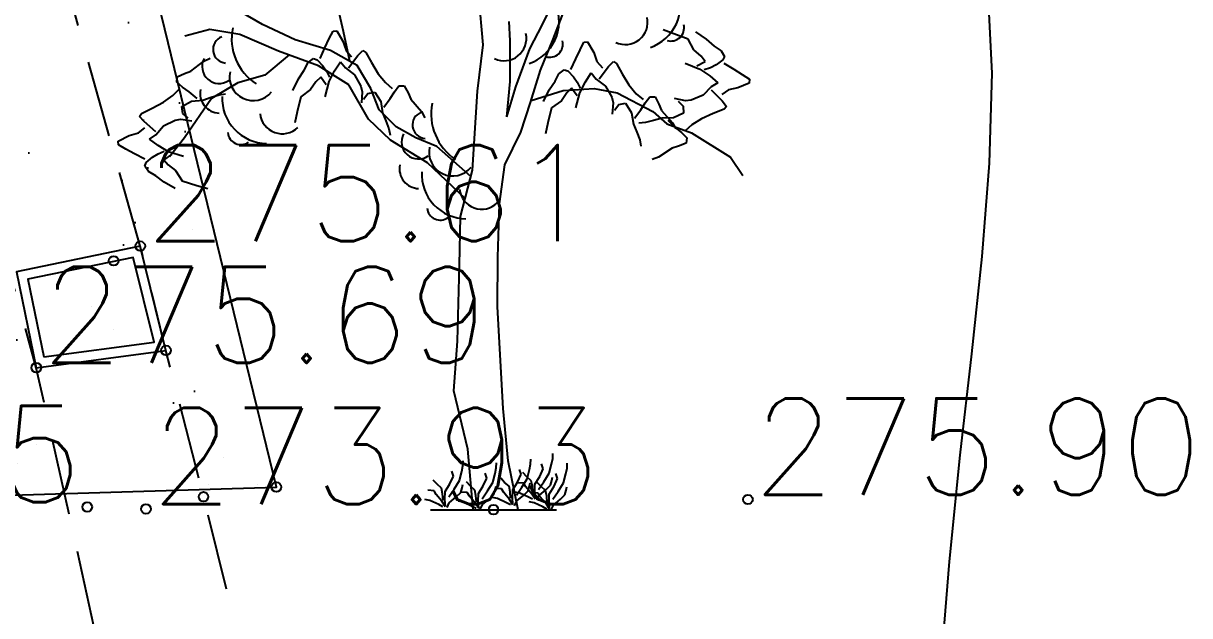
# Model space of a CAD drawing. Extents: x 524954 to 526204, y 9523489 to 9524010.
# Drawn here: x 525591.82 to 525603.94, y 9523677.2 to 9523683.36 of the extents above; entities that cross this region are included whole.
import ezdxf
from ezdxf.enums import TextEntityAlignment as Align

# ---------------------------------------------------------------- set-up
doc = ezdxf.new("R2010")
doc.units = 0
doc.header["$PDMODE"] = 33
doc.header["$PDSIZE"] = 0.1
doc.linetypes.add('ACAD_ISO12W100', pattern=[21, 12, -3, 0, -3, 0, -3])
doc.linetypes.add('CACHE2', pattern=[4.7625, 3.175, -1.5875])
for name, color, linetype in [('Arbre', 34, 'ACAD_ISO12W100'), ('Bati', 6, 'Continuous'), ('Caniveau', 5, 'CACHE2'), ('CN_02_00', 4, 'Continuous'), ('TopoAlt', 3, 'Continuous'), ('TOPOJIS', 7, 'Continuous')]:
    doc.layers.add(name, color=color, linetype=linetype)
doc.styles.add('Simplex 1.0', font='Simplex.shx', dxfattribs={"width": 0.99, "height": 1})

# ---------------------------------------------------------------- blocks, each defined once
blk = doc.blocks.new('TCPOINT M')
at = {"color": 0}
blk.add_point((0, 0), dxfattribs=at)
at = {"layer": 'TopoAlt', "style": 'Simplex 1.0', "width": 0.99}
blk.add_attdef('ALT', (0.15, 0.15), '', height=1, dxfattribs=at)
blk = doc.blocks.new('v088')
at = {"linetype": 'Continuous'}
for p, q in [((-0.107, 4.829), (-0.165, 5.487)), ((0.51, 5.041), (0.671, 5.368)), ((-1.559, 4.967), (-1.635, 5.301)), ((-2.4, 5.043), (-2.621, 5.169)), ((0.619, 4.888), (0.731, 5.176)), ((-2.946, 4.988), (-3.206, 4.92)), ((-2.634, 4.938), (-2.946, 4.988)), ((-2.061, 4.882), (-2.4, 5.043)), ((-1.707, 4.895), (-1.667, 4.973)), ((-1.667, 4.973), (-1.628, 4.976)), ((-1.628, 4.976), (-1.564, 4.867)), ((0.172, 4.872), (0.161, 5.071)), ((0.379, 4.79), (0.51, 5.041)), ((1.872, 4.946), (1.762, 4.985)), ((-2.233, 4.766), (-2.634, 4.938)), ((-1.692, 4.771), (-2.061, 4.882)), ((-1.751, 4.8), (-1.707, 4.895)), ((-1.564, 4.867), (-1.531, 4.771)), ((-1.492, 4.659), (-1.559, 4.967)), ((0.174, 4.45), (0.172, 4.872)), ((0.489, 4.568), (0.619, 4.888)), ((0.899, 4.779), (0.939, 4.857)), ((0.939, 4.857), (0.978, 4.861)), ((0.978, 4.861), (1.042, 4.751)), ((2.022, 4.89), (1.872, 4.946)), ((2.083, 4.778), (2.022, 4.89)), ((2.099, 4.964), (2.211, 4.89)), ((2.211, 4.89), (2.293, 4.818)), ((-1.819, 4.613), (-2.233, 4.766)), ((-1.801, 4.689), (-1.751, 4.8)), ((-1.415, 4.615), (-1.692, 4.771)), ((-1.531, 4.771), (-1.475, 4.707)), ((-1.411, 4.72), (-1.359, 4.773)), ((-1.359, 4.773), (-1.327, 4.751)), ((-1.327, 4.751), (-1.268, 4.645)), ((-0.166, 4.349), (-0.107, 4.829)), ((0.231, 4.395), (0.379, 4.79)), ((0.855, 4.685), (0.899, 4.779)), ((1.042, 4.751), (1.075, 4.656)), ((2.157, 4.714), (2.083, 4.778)), ((2.293, 4.818), (2.365, 4.769)), ((2.365, 4.769), (2.4, 4.71)), ((-3.143, 4.557), (-3.01, 4.66)), ((-3.01, 4.66), (-2.944, 4.692)), ((-2.123, 4.725), (-2.377, 4.514)), ((-1.966, 4.567), (-1.926, 4.645)), ((-1.926, 4.645), (-1.871, 4.687)), ((-1.871, 4.687), (-1.833, 4.675)), ((-1.833, 4.675), (-1.774, 4.612)), ((-1.504, 4.415), (-1.819, 4.613)), ((-1.774, 4.612), (-1.736, 4.556)), ((-1.651, 4.561), (-1.591, 4.654)), ((-1.591, 4.654), (-1.539, 4.59)), ((-1.508, 4.592), (-1.411, 4.72)), ((-1.273, 4.376), (-1.415, 4.615)), ((-1.268, 4.645), (-1.199, 4.529)), ((0.805, 4.573), (0.855, 4.685)), ((1.075, 4.656), (1.131, 4.592)), ((1.195, 4.604), (1.247, 4.657)), ((1.247, 4.657), (1.279, 4.636)), ((1.279, 4.636), (1.338, 4.53)), ((1.992, 4.638), (2.142, 4.578)), ((2.113, 4.611), (2.199, 4.658)), ((2.199, 4.658), (2.157, 4.714)), ((2.313, 4.623), (2.253, 4.592)), ((2.383, 4.674), (2.313, 4.623)), ((2.4, 4.71), (2.383, 4.674)), ((2.393, 4.64), (2.497, 4.577)), ((-3.291, 4.441), (-3.287, 4.496)), ((-3.287, 4.496), (-3.21, 4.533)), ((-3.21, 4.533), (-3.143, 4.557)), ((-2.377, 4.514), (-2.655, 4.434)), ((-2.027, 4.477), (-1.966, 4.567)), ((-1.795, 4.494), (-1.845, 4.445)), ((-1.737, 4.415), (-1.795, 4.494)), ((-1.736, 4.556), (-1.705, 4.495)), ((-1.708, 4.448), (-1.651, 4.561)), ((-1.539, 4.59), (-1.443, 4.518)), ((-1.443, 4.518), (-1.378, 4.401)), ((-1.199, 4.529), (-1.123, 4.438)), ((0.384, 4.23), (0.489, 4.568)), ((0.64, 4.452), (0.68, 4.53)), ((0.68, 4.53), (0.735, 4.572)), ((0.735, 4.572), (0.773, 4.559)), ((0.773, 4.559), (0.832, 4.496)), ((0.832, 4.496), (0.87, 4.441)), ((0.955, 4.445), (1.015, 4.539)), ((1.015, 4.539), (1.067, 4.474)), ((1.098, 4.476), (1.195, 4.604)), ((1.338, 4.53), (1.407, 4.414)), ((2.142, 4.578), (2.247, 4.507)), ((2.253, 4.592), (2.189, 4.569)), ((2.247, 4.507), (2.332, 4.436)), ((2.497, 4.577), (2.585, 4.521)), ((2.585, 4.521), (2.658, 4.472)), ((-3.331, 4.304), (-3.266, 4.37)), ((-3.23, 4.39), (-3.291, 4.441)), ((-3.162, 4.341), (-3.23, 4.39)), ((-2.655, 4.434), (-2.931, 4.273)), ((-2.086, 4.357), (-2.027, 4.477)), ((-1.9, 4.365), (-2.003, 4.29)), ((-1.845, 4.445), (-1.9, 4.365)), ((-1.749, 4.291), (-1.708, 4.448)), ((-1.298, 4.058), (-1.504, 4.415)), ((-1.378, 4.401), (-1.363, 4.341)), ((-1.188, 4.154), (-1.273, 4.376)), ((-1.123, 4.438), (-1.052, 4.377)), ((-1.03, 4.342), (-0.984, 4.405)), ((-0.984, 4.405), (-0.928, 4.404)), ((-0.928, 4.404), (-0.887, 4.33)), ((0.138, 4.082), (0.174, 4.45)), ((0.138, 4.082), (0.231, 4.395)), ((0.579, 4.362), (0.64, 4.452)), ((0.724, 4.355), (1.047, 4.375)), ((0.811, 4.379), (0.761, 4.33)), ((0.869, 4.3), (0.811, 4.379)), ((0.87, 4.441), (0.901, 4.38)), ((0.898, 4.333), (0.955, 4.445)), ((1.047, 4.375), (1.284, 4.33)), ((1.067, 4.474), (1.163, 4.402)), ((1.163, 4.402), (1.228, 4.286)), ((1.407, 4.414), (1.483, 4.322)), ((2.262, 4.393), (2.179, 4.306)), ((2.332, 4.436), (2.262, 4.393)), ((2.54, 4.383), (2.441, 4.361)), ((2.656, 4.433), (2.54, 4.383)), ((2.658, 4.472), (2.656, 4.433)), ((-3.427, 4.233), (-3.331, 4.304)), ((-3.239, 4.188), (-3.137, 4.244)), ((-2.931, 4.273), (-3.209, 3.863)), ((-3.079, 4.271), (-3.162, 4.341)), ((-3.137, 4.244), (-3.019, 4.255)), ((-3.019, 4.255), (-2.933, 4.286)), ((-2.933, 4.286), (-2.851, 4.312)), ((-2.851, 4.312), (-2.783, 4.321)), ((-2.003, 4.29), (-2.04, 4.134)), ((-1.363, 4.341), (-1.372, 4.226)), ((-1.349, 4.266), (-1.305, 4.325)), ((-1.305, 4.325), (-1.233, 4.338)), ((-1.233, 4.338), (-1.171, 4.241)), ((-1.141, 4.184), (-1.075, 4.271)), ((-1.075, 4.271), (-1.03, 4.342)), ((-0.887, 4.33), (-0.859, 4.265)), ((-0.859, 4.265), (-0.748, 4.137)), ((-0.217, 3.527), (-0.166, 4.349)), ((0.391, 4.253), (0.724, 4.355)), ((0.52, 4.241), (0.579, 4.362)), ((0.706, 4.249), (0.603, 4.175)), ((0.761, 4.33), (0.706, 4.249)), ((0.857, 4.176), (0.898, 4.333)), ((1.228, 4.286), (1.243, 4.226)), ((1.284, 4.33), (1.655, 4.138)), ((1.483, 4.322), (1.554, 4.261)), ((1.576, 4.226), (1.623, 4.29)), ((1.623, 4.29), (1.678, 4.289)), ((1.678, 4.289), (1.719, 4.214)), ((1.994, 4.248), (1.88, 4.272)), ((1.917, 4.244), (1.97, 4.193)), ((2.055, 4.256), (1.994, 4.248)), ((2.179, 4.306), (2.055, 4.256)), ((2.26, 4.362), (2.375, 4.249)), ((2.441, 4.361), (2.371, 4.315)), ((2.375, 4.249), (2.421, 4.191)), ((-3.656, 4.117), (-3.547, 4.171)), ((-3.547, 4.171), (-3.427, 4.233)), ((-3.229, 4.115), (-3.239, 4.188)), ((-2.04, 4.134), (-2.065, 4.02)), ((-1.01, 3.977), (-1.188, 4.154)), ((-1.171, 4.241), (-1.153, 4.123)), ((-1.153, 4.123), (-1.118, 4.039)), ((-0.748, 4.137), (-0.713, 4.073)), ((0.285, 3.923), (0.384, 4.23)), ((0.603, 4.175), (0.566, 4.019)), ((1.243, 4.226), (1.234, 4.11)), ((1.258, 4.15), (1.301, 4.209)), ((1.301, 4.209), (1.373, 4.223)), ((1.373, 4.223), (1.435, 4.125)), ((1.435, 4.125), (1.453, 4.007)), ((1.465, 4.068), (1.531, 4.155)), ((1.531, 4.155), (1.576, 4.226)), ((1.655, 4.138), (1.8, 4.011)), ((1.719, 4.214), (1.747, 4.149)), ((1.747, 4.149), (1.858, 4.021)), ((1.97, 4.193), (1.975, 4.12)), ((2.396, 4.162), (2.283, 4.116)), ((2.421, 4.191), (2.396, 4.162)), ((-3.679, 4.087), (-3.656, 4.117)), ((-3.629, 4.032), (-3.679, 4.087)), ((-3.507, 3.927), (-3.629, 4.032)), ((-3.43, 3.988), (-3.309, 4.046)), ((-3.309, 4.046), (-3.249, 4.058)), ((-3.249, 4.058), (-3.134, 4.042)), ((-3.172, 4.068), (-3.229, 4.115)), ((-1.069, 3.839), (-1.298, 4.058)), ((-1.118, 4.039), (-1.087, 3.959)), ((0.566, 4.019), (0.541, 3.904)), ((1.453, 4.007), (1.488, 3.924)), ((1.58, 4.022), (1.511, 4.017)), ((1.664, 4.043), (1.58, 4.022)), ((1.751, 4.067), (1.664, 4.043)), ((1.87, 4.071), (1.751, 4.067)), ((1.8, 4.011), (2.057, 3.917)), ((1.81, 4.048), (1.888, 3.972)), ((1.858, 4.021), (1.893, 3.958)), ((1.975, 4.12), (1.87, 4.071)), ((2.16, 4.062), (2.059, 3.998)), ((2.283, 4.116), (2.16, 4.062)), ((-3.898, 3.83), (-3.785, 3.887)), ((-3.785, 3.887), (-3.688, 3.915)), ((-3.688, 3.915), (-3.621, 3.967)), ((-3.574, 3.849), (-3.507, 3.896)), ((-3.507, 3.896), (-3.43, 3.988)), ((-1.087, 3.959), (-1.074, 3.891)), ((-0.808, 3.863), (-1.01, 3.977)), ((0.118, 3.584), (0.285, 3.923)), ((1.488, 3.924), (1.519, 3.844)), ((1.888, 3.972), (1.953, 3.918)), ((1.953, 3.918), (2.01, 3.864)), ((2.059, 3.998), (1.99, 3.936)), ((2.057, 3.917), (2.461, 3.664)), ((-3.897, 3.791), (-3.898, 3.83)), ((-3.821, 3.747), (-3.897, 3.791)), ((-3.484, 3.783), (-3.574, 3.849)), ((-3.375, 3.72), (-3.484, 3.783)), ((-3.209, 3.863), (-3.367, 3.667)), ((-0.685, 3.605), (-1.069, 3.839)), ((-0.589, 3.774), (-0.808, 3.863)), ((-0.234, 3.461), (-0.589, 3.774)), ((1.519, 3.844), (1.532, 3.776)), ((1.855, 3.758), (1.714, 3.664)), ((1.923, 3.778), (1.855, 3.758)), ((2.002, 3.81), (1.923, 3.778)), ((2.01, 3.864), (2.002, 3.81)), ((-3.729, 3.697), (-3.821, 3.747)), ((-3.621, 3.641), (-3.729, 3.697)), ((-3.609, 3.608), (-3.542, 3.663)), ((-3.542, 3.663), (-3.485, 3.698)), ((-3.485, 3.698), (-3.422, 3.725)), ((-3.344, 3.689), (-3.426, 3.635)), ((-3.426, 3.635), (-3.38, 3.583)), ((-3.221, 3.67), (-3.375, 3.72)), ((1.714, 3.664), (1.647, 3.637)), ((2.461, 3.664), (2.589, 3.474)), ((-3.623, 3.571), (-3.609, 3.608)), ((-3.585, 3.514), (-3.623, 3.571)), ((-3.38, 3.583), (-3.303, 3.524)), ((-3.303, 3.524), (-3.234, 3.416)), ((-0.294, 3.234), (-0.685, 3.605)), ((-0.344, 3.046), (-0.217, 3.527)), ((0.064, 3.179), (0.118, 3.584)), ((-3.509, 3.469), (-3.585, 3.514)), ((-3.423, 3.403), (-3.509, 3.469)), ((-3.306, 3.337), (-3.423, 3.403)), ((-3.234, 3.416), (-3.081, 3.37)), ((-3.081, 3.37), (-2.968, 3.339)), ((0.045, 2.625), (0.064, 3.179)), ((-0.352, 2.542), (-0.344, 3.046)), ((0.043, 2.109), (0.045, 2.625)), ((-0.373, 1.752), (-0.352, 2.542)), ((0.102, 1.053), (0.043, 2.109)), ((-0.412, 1.235), (-0.373, 1.752)), ((-0.268, 0.628), (-0.412, 1.235)), ((0.151, 0.506), (0.102, 1.053)), ((-0.213, 0), (-0.268, 0.628)), ((-0.317, 0.454), (-0.315, 0.507)), ((0.029, 0.435), (0.031, 0.488)), ((0.256, 0), (0.151, 0.506)), ((0.385, 0.474), (0.387, 0.526)), ((0.603, 0.474), (0.615, 0.531)), ((0.615, 0.531), (0.618, 0.584)), ((-0.416, 0.349), (-0.433, 0.399)), ((-0.353, 0.303), (-0.329, 0.397)), ((-0.329, 0.397), (-0.317, 0.454)), ((-0.07, 0.329), (-0.087, 0.38)), ((-0.007, 0.284), (0.017, 0.377)), ((0.017, 0.377), (0.029, 0.435)), ((0.25, 0.286), (0.286, 0.368)), ((0.286, 0.368), (0.269, 0.418)), ((0.346, 0.341), (0.305, 0.385)), ((0.349, 0.322), (0.373, 0.416)), ((0.373, 0.416), (0.385, 0.474)), ((0.481, 0.344), (0.517, 0.426)), ((0.517, 0.426), (0.5, 0.476)), ((0.524, 0.291), (0.579, 0.38)), ((0.579, 0.38), (0.603, 0.474)), ((0.666, 0.325), (0.649, 0.375)), ((0.728, 0.279), (0.752, 0.373)), ((0.752, 0.373), (0.765, 0.43)), ((0.765, 0.43), (0.767, 0.483)), ((-0.587, 0.264), (-0.627, 0.308)), ((-0.541, 0.224), (-0.587, 0.264)), ((-0.502, 0.188), (-0.452, 0.267)), ((-0.452, 0.267), (-0.416, 0.349)), ((-0.409, 0.214), (-0.353, 0.303)), ((-0.327, 0.226), (-0.32, 0.26)), ((-0.24, 0.245), (-0.281, 0.288)), ((-0.195, 0.204), (-0.24, 0.245)), ((-0.156, 0.168), (-0.106, 0.248)), ((-0.106, 0.248), (-0.07, 0.329)), ((-0.063, 0.195), (-0.007, 0.284)), ((0.115, 0.284), (0.075, 0.327)), ((0.161, 0.243), (0.115, 0.284)), ((0.173, 0.185), (0.161, 0.243)), ((0.2, 0.207), (0.25, 0.286)), ((0.315, 0.274), (0.25, 0.279)), ((0.293, 0.233), (0.349, 0.322)), ((0.337, 0.236), (0.315, 0.274)), ((0.392, 0.301), (0.346, 0.341)), ((0.361, 0.197), (0.375, 0.245)), ((0.375, 0.245), (0.382, 0.279)), ((0.404, 0.243), (0.392, 0.301)), ((0.409, 0.175), (0.404, 0.243)), ((0.428, 0.183), (0.43, 0.264)), ((0.43, 0.264), (0.481, 0.344)), ((0.495, 0.24), (0.454, 0.284)), ((0.469, 0.209), (0.524, 0.291)), ((0.546, 0.209), (0.591, 0.255)), ((0.579, 0.163), (0.63, 0.243)), ((0.591, 0.255), (0.606, 0.303)), ((0.606, 0.303), (0.613, 0.337)), ((0.63, 0.243), (0.666, 0.325)), ((0.673, 0.19), (0.728, 0.279)), ((-0.618, 0.197), (-0.683, 0.202)), ((-0.596, 0.159), (-0.618, 0.197)), ((-0.536, 0.087), (-0.596, 0.159)), ((-0.529, 0.166), (-0.541, 0.224)), ((-0.524, 0.099), (-0.529, 0.166)), ((-0.505, 0.106), (-0.502, 0.188)), ((-0.464, 0.132), (-0.409, 0.214)), ((-0.459, 0.072), (-0.387, 0.132)), ((-0.387, 0.132), (-0.341, 0.178)), ((-0.341, 0.178), (-0.327, 0.226)), ((-0.272, 0.178), (-0.337, 0.183)), ((-0.25, 0.139), (-0.272, 0.178)), ((-0.19, 0.067), (-0.25, 0.139)), ((-0.183, 0.147), (-0.195, 0.204)), ((-0.178, 0.079), (-0.183, 0.147)), ((-0.159, 0.087), (-0.156, 0.168)), ((-0.118, 0.113), (-0.063, 0.195)), ((-0.041, 0.113), (0.005, 0.159)), ((0.041, 0.115), (-0.01, 0.125)), ((0.005, 0.159), (0.019, 0.207)), ((0.019, 0.207), (0.026, 0.24)), ((0.084, 0.216), (0.019, 0.221)), ((0.106, 0.178), (0.084, 0.216)), ((0.166, 0.106), (0.106, 0.178)), ((0.178, 0.118), (0.173, 0.185)), ((0.197, 0.125), (0.2, 0.207)), ((0.202, 0.055), (0.197, 0.125)), ((0.272, 0.173), (0.221, 0.183)), ((0.238, 0.151), (0.293, 0.233)), ((0.243, 0.091), (0.315, 0.151)), ((0.365, 0.13), (0.272, 0.173)), ((0.315, 0.151), (0.361, 0.197)), ((0.397, 0.163), (0.337, 0.236)), ((0.406, 0.108), (0.365, 0.13)), ((0.433, 0.108), (0.397, 0.163)), ((0.464, 0.173), (0.399, 0.178)), ((0.433, 0.113), (0.428, 0.183)), ((0.45, 0.099), (0.474, 0.149)), ((0.486, 0.135), (0.464, 0.173)), ((0.474, 0.149), (0.546, 0.209)), ((0.546, 0.063), (0.486, 0.135)), ((0.541, 0.2), (0.495, 0.24)), ((0.553, 0.142), (0.541, 0.2)), ((0.558, 0.075), (0.553, 0.142)), ((0.577, 0.082), (0.579, 0.163)), ((0.618, 0.108), (0.673, 0.19)), ((0.695, 0.108), (0.74, 0.154)), ((0.74, 0.154), (0.755, 0.202)), ((0.755, 0.202), (0.762, 0.236)), ((-0.661, 0.096), (-0.712, 0.106)), ((-0.567, 0.053), (-0.661, 0.096)), ((-0.654, 0), (0.654, 0)), ((-0.527, 0.031), (-0.567, 0.053)), ((-0.5, 0.031), (-0.536, 0.087)), ((-0.5, 0.036), (-0.505, 0.106)), ((-0.483, 0.022), (-0.459, 0.072)), ((-0.315, 0.077), (-0.365, 0.087)), ((-0.221, 0.034), (-0.315, 0.077)), ((-0.18, 0.012), (-0.221, 0.034)), ((-0.154, 0.012), (-0.19, 0.067)), ((-0.154, 0.017), (-0.159, 0.087)), ((-0.137, 0.002), (-0.113, 0.053)), ((-0.113, 0.053), (-0.041, 0.113)), ((0.135, 0.072), (0.041, 0.115)), ((0.175, 0.05), (0.135, 0.072)), ((0.202, 0.05), (0.166, 0.106)), ((0.219, 0.041), (0.243, 0.091)), ((0.421, 0.072), (0.37, 0.082)), ((0.514, 0.029), (0.421, 0.072)), ((0.555, 0.007), (0.514, 0.029)), ((0.582, 0.007), (0.546, 0.063)), ((0.582, 0.012), (0.577, 0.082)), ((0.599, -0.002), (0.623, 0.048)), ((0.623, 0.048), (0.695, 0.108))]:
    blk.add_line(p, q, dxfattribs=at)
for centre, major_axis, start_param, end_param in [((1.475, 5.243), (0.33, 0.33), 4.265936, 5.872819), ((0.215, 5.075), (-0.33, 0.33), 2.69514, 4.302022), ((1.37, 5.065), (-0.164, 0.164), 1.908121, 4.146545), ((-2.155, 4.896), (-0.4, 0.4), 0.587708, 1.773422), ((1.844, 5.006), (-0.0964, 0.0964), 2.051824, 4.174223), ((-2.774, 4.781), (-0.099, 0.099), -0.421529, 2.292047), ((0.11, 4.897), (-0.164, 0.164), 1.908121, 4.146545), ((0.584, 4.837), (0.0964, 0.0964), 3.62262, 5.745019), ((-2.851, 4.605), (-0.125, 0.125), 0.293965, 2.957824), ((-2.497, 4.497), (0.174, 0.174), 2.133893, 4.816631), ((-2.844, 4.326), (-0.145, 0.145), 0.590553, 2.325666), ((-2.352, 4.272), (0.33, 0.33), 2.307735, 3.914618), ((-0.702, 3.998), (0.099, 0.099), 1.149268, 3.862844), ((-0.082, 4.112), (0.4, 0.4), 2.158504, 3.344219), ((-2.195, 4.138), (0.164, 0.164), 2.463212, 4.701636), ((-2.625, 3.929), (0.0964, 0.0964), 2.435534, 4.557933), ((-0.779, 3.821), (0.125, 0.125), 1.864761, 4.52862), ((-0.424, 3.713), (0.174, 0.174), 2.133893, 4.816631), ((-0.772, 3.542), (-0.145, 0.145), 0.590553, 2.325666), ((-0.28, 3.489), (0.33, 0.33), 2.307735, 3.914618), ((-0.123, 3.354), (0.164, 0.164), 2.463212, 4.701636), ((-0.553, 3.145), (0.0964, 0.0964), 2.435534, 4.557933)]:
    blk.add_ellipse(centre, major_axis=major_axis, ratio=1, start_param=start_param, end_param=end_param, dxfattribs=at)

msp = doc.modelspace()

# ---------------------------------------------------------------- hatches: boundary and pattern name
at = {"layer": 'Bati'}
h = msp.add_hatch(dxfattribs=at)
h.set_pattern_fill('ALEA', color=256, scale=0.25, style=0)
h.set_pattern_definition([(312, (0.25, 0), (2.9344428012, 0.62373507155), [0, -1.875]), (67, (-0.125, 0.2165), (-2.9776384537, -0.36560803074), [0, -3.125]), (153, (-0.125, 0.2165), (0.15700786934, -2.99588860306), [0, -2.5]), (180, (-0.125, -0.2165), (1.5, -2.59807621), [0, -2.5]), (74, (-1, 0), (-2.9108871775, -0.7257656872), [0, -2.5]), (286, (-1, 0), (2.9108871775, -0.7257656872), [0, -2.5]), (52, (0.5, -0.866), (-2.97080420516, 0.41751930205), [0, -3.125]), (300, (0.5, 0.866), (2.9999999988, -7e-10), [0, -2.5]), (175, (0.5, 0.866), (1.26785478534, -2.71892335976), [0, -2.5]), (114, (0.125, 0.6495), (-2.9835656849, 0.31358539035), [0, -1.25]), (248, (0.125, -0.6495), (1.8469844247, -2.3640322603), [0, -1.55])])
h.paths.add_polyline_path([(525583.961, 9523702.103), (525583.961, 9523702.103), (525580.707, 9523700.513), (525582.168, 9523678.167), (525594.447, 9523678.538), (525588.776, 9523701.795)])

# ---------------------------------------------------------------- linework, layer by layer
at = {"layer": 'Bati', "flags": 128}
msp.add_lwpolyline([(525583.961, 9523702.103), (525583.961, 9523702.103), (525580.707, 9523700.513), (525582.168, 9523678.167), (525594.447, 9523678.538), (525588.776, 9523701.795), (525588.776, 9523701.795)], close=True, dxfattribs=at)
at = {"layer": 'Caniveau', "ltscale": 0.25, "flags": 128}
for points in [[(525597.213, 9523658.632), (525596.049, 9523663.095), (525593.299, 9523673.207), (525592.831, 9523675.844), (525591.953, 9523679.778), (525585.746, 9523702.035)], [(525593.033, 9523681.042), (525587.154, 9523701.982)], [(525598.516, 9523658.987), (525597.291, 9523663.969), (525593.69, 9523678.437), (525593.3, 9523679.958), (525593.033, 9523681.042)]]:
    msp.add_lwpolyline(points, dxfattribs=at)
at = {"layer": 'Caniveau', "linetype": 'ByBlock', "flags": 128}
for points in [[(525591.953, 9523679.778), (525593.3, 9523679.958), (525593.033, 9523681.042), (525591.747, 9523680.776)], [(525592.032, 9523679.89), (525593.176, 9523680.042), (525592.959, 9523680.925), (525591.865, 9523680.698)]]:
    msp.add_lwpolyline(points, close=True, dxfattribs=at)
at = {"layer": 'CN_02_00', "elevation": 276, "flags": 128}
msp.add_lwpolyline([(525597.025, 9523691.32), (525597.403, 9523690.914), (525597.87, 9523690.431), (525598.403, 9523689.877), (525598.976, 9523689.259), (525599.561, 9523688.584), (525600.13, 9523687.86), (525600.655, 9523687.094), (525601.11, 9523686.293), (525601.466, 9523685.465), (525601.704, 9523684.615), (525601.836, 9523683.741), (525601.879, 9523682.839), (525601.853, 9523681.904), (525601.776, 9523680.934), (525601.669, 9523679.923), (525601.549, 9523678.868), (525601.436, 9523677.764), (525601.345, 9523676.612)], dxfattribs=at)

# ---------------------------------------------------------------- block references
at = {"layer": 'Arbre'}
msp.add_blockref('v088', (525596.703, 9523678.303), dxfattribs=at)
at = {"layer": 'TOPOJIS'}
ref = msp.add_blockref('TCPOINT M', (525593.033, 9523681.042, 275.61), dxfattribs=at)
ref.add_attrib('ALT', '275.61', (525593.083, 9523681.092, 275.61), dxfattribs={"layer": 'TopoAlt', "height": 1, "style": 'Simplex 1.0', "width": 0.99})
for p in [(525592.756, 9523680.889, 273.84), (525593.3, 9523679.958, 275.65), (525594.447, 9523678.538, 275.5), (525593.69, 9523678.437, 275.35), (525596.703, 9523678.303, 276.2)]:
    msp.add_blockref('TCPOINT M', p, dxfattribs=at)
ref = msp.add_blockref('TCPOINT M', (525591.953, 9523679.778, 275.69), dxfattribs=at)
ref.add_attrib('ALT', '275.69', (525592.003, 9523679.828, 275.69), dxfattribs={"layer": 'TopoAlt', "height": 1, "style": 'Simplex 1.0', "width": 0.99})
ref = msp.add_blockref('TCPOINT M', (525599.346, 9523678.409, 275.9), dxfattribs=at)
ref.add_attrib('ALT', '275.90', (525599.396, 9523678.459, 275.9), dxfattribs={"layer": 'TopoAlt', "height": 1, "style": 'Simplex 1.0', "width": 0.99})
ref = msp.add_blockref('TCPOINT M', (525592.482, 9523678.331, 275.35), dxfattribs=at)
ref.add_attrib('ALT', '275.35', dxfattribs={"layer": 'TopoAlt', "height": 1, "style": 'Simplex 1.0', "width": 0.99}).set_placement((525592.432, 9523678.381, 275.35), align=Align.RIGHT)
ref = msp.add_blockref('TCPOINT M', (525593.092, 9523678.311, 273.93), dxfattribs=at)
ref.add_attrib('ALT', '273.93', (525593.142, 9523678.361, 273.93), dxfattribs={"layer": 'TopoAlt', "height": 1, "style": 'Simplex 1.0', "width": 0.99})

doc.saveas('drawing.dxf')
